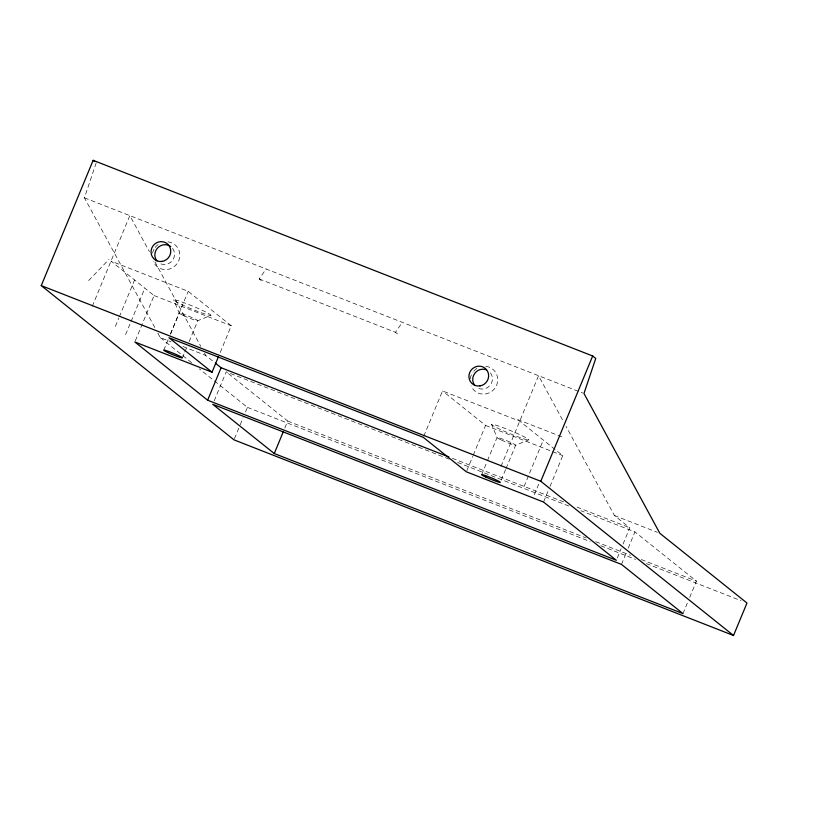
<?xml version="1.0" encoding="UTF-8"?>
<svg xmlns="http://www.w3.org/2000/svg" width="825" height="825" viewBox="0 0 825 825"><rect width="100%" height="100%" fill="white"/><g stroke="black" fill="none" stroke-linecap="round" stroke-linejoin="round"><path stroke-width="0.62" stroke-dasharray="4.12 3.09" d="M154.791 327.484L84.428 197.835L96.216 162.793M92.276 306.312L129.845 215.624L149.418 251.697M115.366 326.37L118.821 318.037M119.305 316.852L134.588 279.964M125.617 334.579L130.546 322.678M131.041 321.482L144.839 288.173M135.341 340.766L154.069 295.556L111.004 261.102L188.213 291.338L231.268 325.793L219.935 353.162M163.773 350.14L168.104 339.704M170.507 333.898L179.159 313.015L173.693 299.877M170.466 334.166L188.213 291.338M182.387 357.864L184.305 353.224M184.79 352.058L187.193 346.263M189.111 341.622L197.763 320.739L210.911 315.325A20.151 1.506 22.5 0 0 183.635 302.589A20.151 1.506 22.5 0 0 182.356 304.889A20.151 1.506 22.5 0 0 210.911 315.325M214.201 400.826L226.215 371.827L449.151 459.143M234.465 438.683L239.745 425.927M240.23 424.762L243.107 417.801M245.51 412.005L247.438 407.364L199.361 368.888M284.842 428.01L287.719 421.049L227.205 372.622M423.792 436.157L442.52 390.947L519.719 421.183L562.774 455.637L548.976 488.957M466.847 470.611L472.766 456.338M473.251 455.142L485.574 425.401L442.52 390.947M481.666 474.653L486.946 461.887M487.431 460.732L497.042 437.528L491.576 424.39M500.992 466.393L538.56 375.705L563.032 420.802M501.229 480.047L505.56 469.611M506.034 468.456L515.646 445.252L528.794 439.828A20.151 1.506 22.5 0 0 501.528 427.103A20.151 1.506 22.5 0 0 500.239 429.402A20.151 1.506 22.5 0 0 528.794 439.828M524.081 486.451L543.304 440.055M534.332 494.66L539.261 482.759M543.562 502.043L548.481 490.143M617.306 557.968L621.153 548.687M623.071 544.046L629.795 527.804L614.419 515.501L566.084 426.442M621.472 564.393L626.278 552.791M628.196 548.151L634.92 531.908L580.986 510.778M682.976 613.614L687.782 602.013M689.71 597.372L696.434 581.13L634.92 531.908M261.278 280.582L259.225 278.943L266.083 268.991M259.225 278.943L395.464 332.3L402.322 322.348M88.657 280.552L108.962 259.462M84.428 197.835L582.77 393.03M517.667 419.543L563.083 437.332M154.069 295.556L231.268 325.793M485.574 425.401L562.774 455.637M157.853 333.125L160.297 337.631L171.053 341.839M183.006 346.521L205.714 355.42L214.356 362.34M614.419 515.501L657.442 532.352M452.409 458.329L565.073 502.456M577.057 507.148L629.795 527.804M457.535 462.433L569.002 506.086M287.719 421.049L586.163 537.941M595.753 541.695L630.517 555.308M641.303 559.536L696.434 581.13M247.438 407.364L590.04 541.551M600.827 545.779L635.57 559.381M646.346 563.609L740.984 600.672M395.464 332.3L397.516 333.939M160.297 337.631L192.349 363.278M154.925 261.845L200.815 346.397M204.487 353.162L205.714 355.42M167.939 241.849A14.107 13.612 -51.3 0 1 176.921 263.856A14.107 13.612 -51.3 0 1 153.233 261.35M152.573 253.038A14.107 13.612 -51.3 0 1 154.44 248.521M155.141 247.51A14.107 13.612 -51.3 0 1 159.751 243.519M172.569 248.366A10.075 9.725 -51.3 0 1 158.637 262.659M485.822 366.352A14.107 13.612 -51.3 0 1 494.804 388.369A14.107 13.612 -51.3 0 1 471.116 385.863M470.24 378.747A14.107 13.612 -51.3 0 1 473.024 372.023M473.808 371.075A14.107 13.612 -51.3 0 1 477.634 368.022M490.452 372.869A10.075 9.725 -51.3 0 1 478.737 388.41M501.373 440.034A10.075 0.753 22.5 0 0 515.646 445.252A10.075 0.753 22.5 0 0 502.012 438.879A10.075 0.753 22.5 0 0 501.373 440.034M183.49 315.521A10.075 0.753 22.5 0 0 197.763 320.739A10.075 0.753 22.5 0 0 184.13 314.377A10.075 0.753 22.5 0 0 183.49 315.521"/><path stroke-width="1.24" d="M41.25 285.615L93.142 160.328L592.68 355.988L595.753 358.442L583.966 393.494L659.835 533.29L746.976 603.023L733.518 635.498L233.98 439.849L41.25 285.615L540.788 481.274L733.518 635.498M212.046 372.199L168.991 337.745L423.297 437.343L466.352 471.807L543.562 502.043L616.347 560.288L207.632 400.207L134.846 341.963L212.046 372.199L218.45 356.73M207.632 400.207L221.09 367.723L215.325 363.113M274.271 453.533L212.757 404.302L621.472 564.393L682.976 613.614L274.271 453.533L283.398 431.485M540.788 481.274L592.68 355.988M221.09 367.723L448.81 456.916M93.142 160.328L94.679 161.556M156.833 260.875A10.075 9.725 -51.3 0 1 170.765 246.572M474.715 385.388A10.075 9.725 -51.3 0 1 486.43 369.847M162.112 261.401A10.075 9.725 -51.3 0 0 168.774 245.324A10.075 9.725 -51.3 0 0 151.821 248.026A10.075 9.725 -51.3 0 0 162.112 261.401M480.006 385.904A10.075 9.725 -51.3 0 0 486.657 369.837A10.075 9.725 -51.3 0 0 469.714 372.539A10.075 9.725 -51.3 0 0 480.006 385.904M485.997 477.159A10.075 0.753 22.5 0 0 500.27 482.367A10.075 0.753 22.5 0 0 486.637 476.004A10.075 0.753 22.5 0 0 485.997 477.159M168.104 352.646A10.075 0.753 22.5 0 0 182.387 357.864A10.075 0.753 22.5 0 0 168.754 351.502A10.075 0.753 22.5 0 0 168.104 352.646"/></g></svg>
